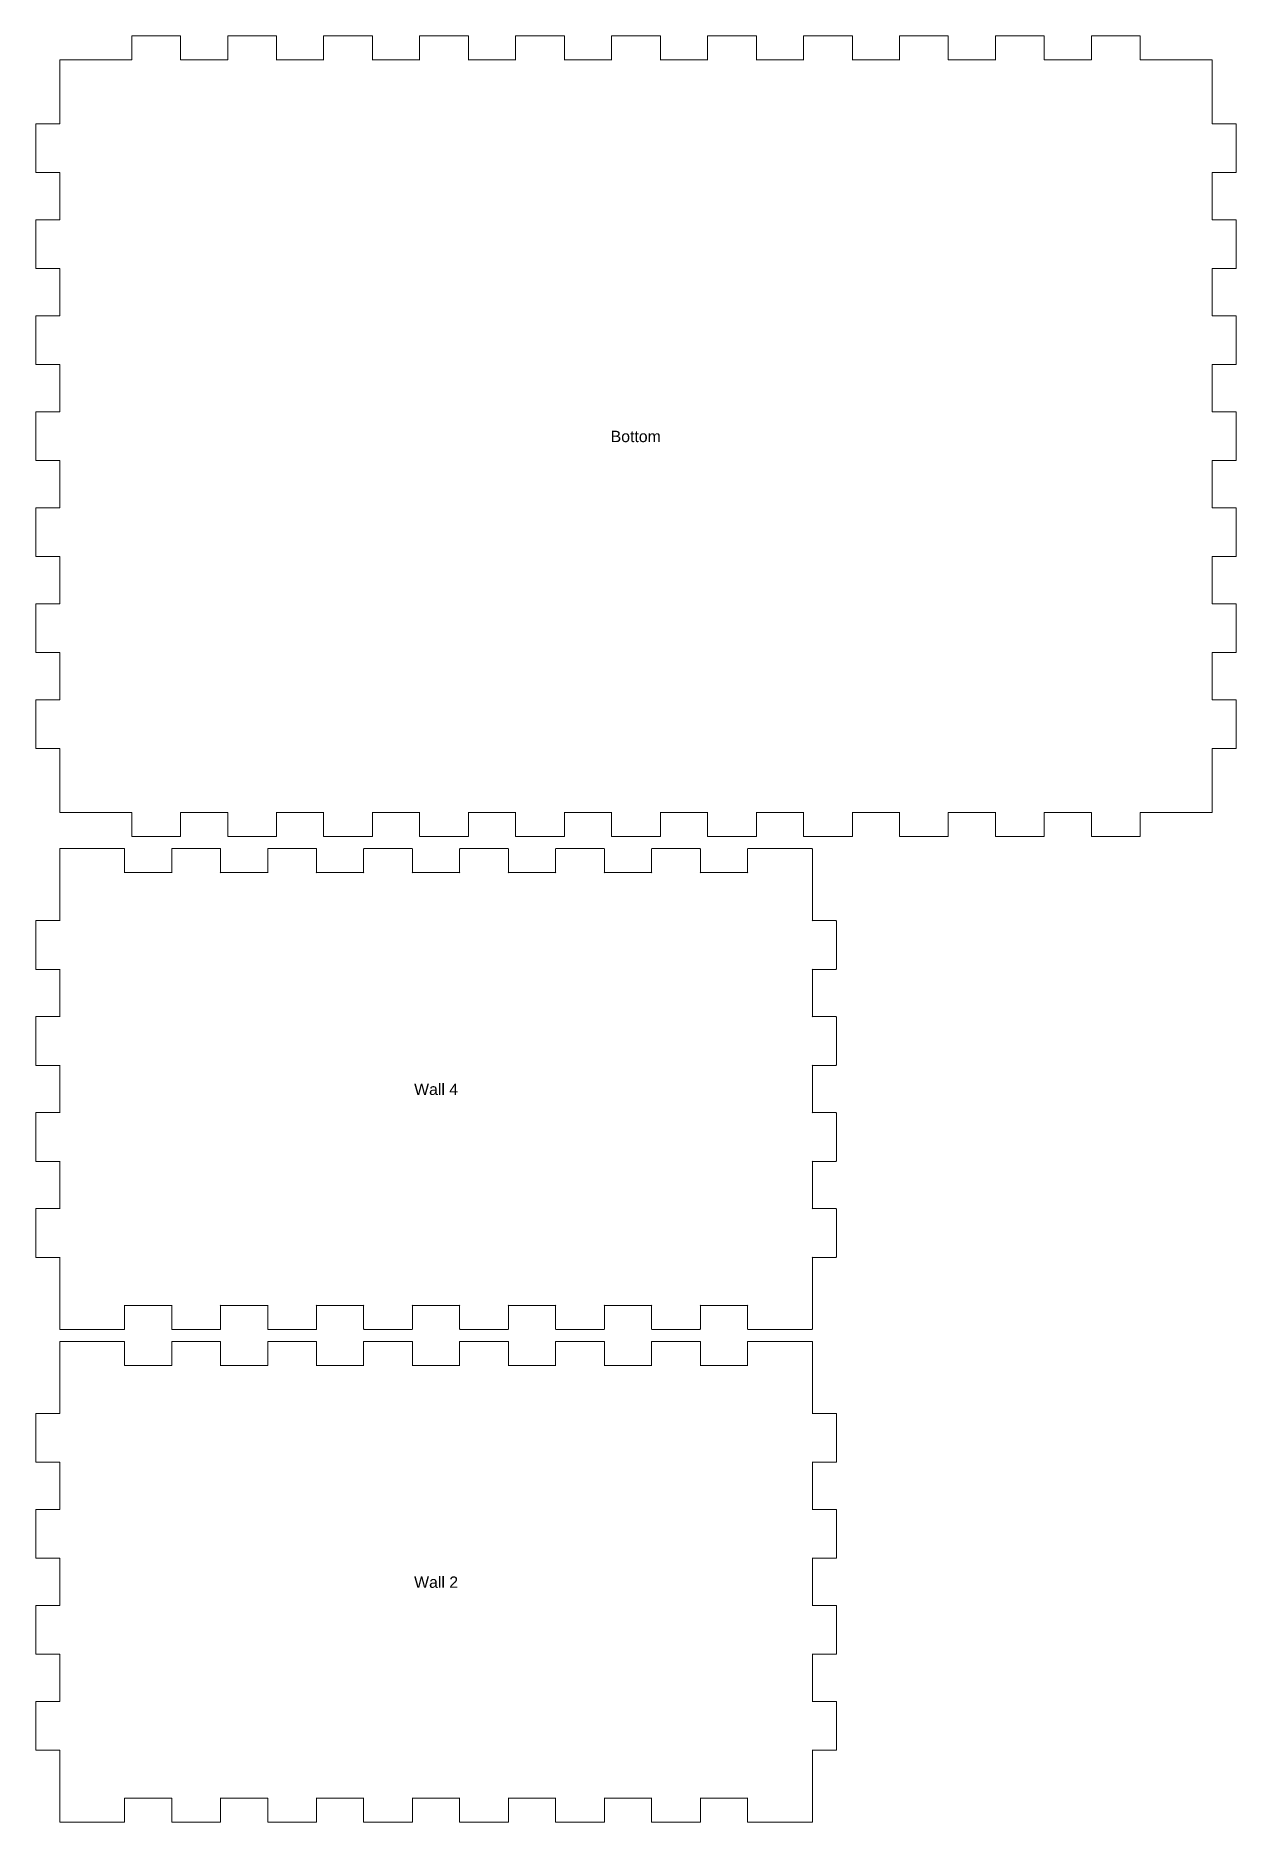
# Model space of a CAD drawing. Header units: centimetres. Extents: x 1 to 61.3, y 1 to 47.
# Drawn here: x 31.32 to 61.34, y 2.32 to 46.98 of the extents above; entities that cross this region are included whole.
import ezdxf

# ---------------------------------------------------------------- set-up
doc = ezdxf.new("R2010")
doc.units = ezdxf.units.CM
doc.header["$MEASUREMENT"] = 0
doc.layers.add('Layer 1', color=7, linetype='Continuous', lineweight=0)

# ---------------------------------------------------------------- blocks, each defined once
blk = doc.blocks.new('Block_5')
at = {"layer": 'Layer 1', "insert": (40.782, 8.177), "char_height": 0.2, "attachment_point": 7}
blk.add_mtext('\\C1;\\c255;\\FArial|b0|i0|c1;\\H0.283235;\\W1.000000;Wall 2', dxfattribs=at)
blk = doc.blocks.new('Block_4')
at = {"layer": 'Layer 1', "color": 18, "lineweight": 20, "true_color": 0x000000}
blk.add_open_spline([(31.93, 2.32), (31.93, 2.32), (33.53, 2.32), (33.53, 2.32), (33.535, 2.32), (33.54, 2.324), (33.54, 2.33), (33.54, 2.33), (33.54, 2.92), (33.54, 2.92), (33.54, 2.929), (33.53, 2.92), (33.54, 2.92), (33.54, 2.92), (34.72, 2.92), (34.72, 2.92), (34.73, 2.92), (34.72, 2.929), (34.72, 2.92), (34.72, 2.92), (34.72, 2.33), (34.72, 2.33), (34.72, 2.324), (34.724, 2.32), (34.73, 2.32), (34.73, 2.32), (35.93, 2.32), (35.93, 2.32), (35.935, 2.32), (35.94, 2.324), (35.94, 2.33), (35.94, 2.33), (35.94, 2.92), (35.94, 2.92), (35.94, 2.929), (35.93, 2.92), (35.94, 2.92), (35.94, 2.92), (37.12, 2.92), (37.12, 2.92), (37.13, 2.92), (37.12, 2.929), (37.12, 2.92), (37.12, 2.92), (37.12, 2.33), (37.12, 2.33), (37.12, 2.324), (37.124, 2.32), (37.13, 2.32), (37.13, 2.32), (38.33, 2.32), (38.33, 2.32), (38.335, 2.32), (38.34, 2.324), (38.34, 2.33), (38.34, 2.33), (38.34, 2.92), (38.34, 2.92), (38.34, 2.929), (38.33, 2.92), (38.34, 2.92), (38.34, 2.92), (39.52, 2.92), (39.52, 2.92), (39.529, 2.92), (39.52, 2.929), (39.52, 2.92), (39.52, 2.92), (39.52, 2.33), (39.52, 2.33), (39.52, 2.324), (39.524, 2.32), (39.529, 2.32), (39.529, 2.32), (40.73, 2.32), (40.73, 2.32), (40.735, 2.32), (40.739, 2.324), (40.739, 2.33), (40.739, 2.33), (40.739, 2.92), (40.739, 2.92), (40.739, 2.929), (40.73, 2.92), (40.739, 2.92), (40.739, 2.92), (41.92, 2.92), (41.92, 2.92), (41.929, 2.92), (41.92, 2.929), (41.92, 2.92), (41.92, 2.92), (41.92, 2.33), (41.92, 2.33), (41.92, 2.324), (41.924, 2.32), (41.929, 2.32), (41.929, 2.32), (43.13, 2.32), (43.13, 2.32), (43.135, 2.32), (43.139, 2.324), (43.139, 2.33), (43.139, 2.33), (43.139, 2.92), (43.139, 2.92), (43.139, 2.929), (43.13, 2.92), (43.139, 2.92), (43.139, 2.92), (44.319, 2.92), (44.319, 2.92), (44.329, 2.92), (44.319, 2.929), (44.319, 2.92), (44.319, 2.92), (44.319, 2.33), (44.319, 2.33), (44.319, 2.324), (44.324, 2.32), (44.329, 2.32), (44.329, 2.32), (45.53, 2.32), (45.53, 2.32), (45.535, 2.32), (45.539, 2.324), (45.539, 2.33), (45.539, 2.33), (45.539, 2.92), (45.539, 2.92), (45.539, 2.929), (45.53, 2.92), (45.539, 2.92), (45.539, 2.92), (46.719, 2.92), (46.719, 2.92), (46.729, 2.92), (46.719, 2.929), (46.719, 2.92), (46.719, 2.92), (46.719, 2.33), (46.719, 2.33), (46.719, 2.324), (46.724, 2.32), (46.729, 2.32), (46.729, 2.32), (47.929, 2.32), (47.929, 2.32), (47.935, 2.32), (47.939, 2.324), (47.939, 2.33), (47.939, 2.33), (47.939, 2.92), (47.939, 2.92), (47.939, 2.929), (47.929, 2.92), (47.939, 2.92), (47.939, 2.92), (49.119, 2.92), (49.119, 2.92), (49.129, 2.92), (49.119, 2.929), (49.119, 2.92), (49.119, 2.92), (49.119, 2.33), (49.119, 2.33), (49.119, 2.324), (49.124, 2.32), (49.129, 2.32), (49.129, 2.32), (50.729, 2.32), (50.729, 2.32), (50.735, 2.32), (50.739, 2.324), (50.739, 2.33), (50.739, 2.33), (50.739, 4.12), (50.739, 4.12), (50.739, 4.13), (50.729, 4.12), (50.739, 4.12), (50.739, 4.12), (51.329, 4.12), (51.329, 4.12), (51.334, 4.12), (51.339, 4.124), (51.339, 4.13), (51.339, 4.13), (51.339, 5.33), (51.339, 5.33), (51.339, 5.335), (51.334, 5.34), (51.329, 5.34), (51.329, 5.34), (50.739, 5.34), (50.739, 5.34), (50.729, 5.34), (50.739, 5.33), (50.739, 5.34), (50.739, 5.34), (50.739, 6.52), (50.739, 6.52), (50.739, 6.53), (50.729, 6.52), (50.739, 6.52), (50.739, 6.52), (51.329, 6.52), (51.329, 6.52), (51.334, 6.52), (51.339, 6.524), (51.339, 6.53), (51.339, 6.53), (51.339, 7.73), (51.339, 7.73), (51.339, 7.735), (51.334, 7.74), (51.329, 7.74), (51.329, 7.74), (50.739, 7.74), (50.739, 7.74), (50.729, 7.74), (50.739, 7.73), (50.739, 7.74), (50.739, 7.74), (50.739, 8.92), (50.739, 8.92), (50.739, 8.93), (50.729, 8.92), (50.739, 8.92), (50.739, 8.92), (51.329, 8.92), (51.329, 8.92), (51.334, 8.92), (51.339, 8.924), (51.339, 8.93), (51.339, 8.93), (51.339, 10.13), (51.339, 10.13), (51.339, 10.135), (51.334, 10.14), (51.329, 10.14), (51.329, 10.14), (50.739, 10.14), (50.739, 10.14), (50.729, 10.14), (50.739, 10.13), (50.739, 10.14), (50.739, 10.14), (50.739, 11.32), (50.739, 11.32), (50.739, 11.329), (50.729, 11.32), (50.739, 11.32), (50.739, 11.32), (51.329, 11.32), (51.329, 11.32), (51.334, 11.32), (51.339, 11.324), (51.339, 11.329), (51.339, 11.329), (51.339, 12.53), (51.339, 12.53), (51.339, 12.535), (51.334, 12.539), (51.329, 12.539), (51.329, 12.539), (50.739, 12.539), (50.739, 12.539), (50.729, 12.539), (50.739, 12.53), (50.739, 12.539), (50.739, 12.539), (50.739, 14.329), (50.739, 14.329), (50.739, 14.335), (50.734, 14.339), (50.729, 14.339), (50.729, 14.339), (49.129, 14.339), (49.129, 14.339), (49.124, 14.339), (49.119, 14.335), (49.119, 14.329), (49.119, 14.329), (49.119, 13.74), (49.119, 13.74), (49.119, 13.73), (49.129, 13.74), (49.119, 13.74), (49.119, 13.74), (47.939, 13.74), (47.939, 13.74), (47.929, 13.74), (47.939, 13.73), (47.939, 13.74), (47.939, 13.74), (47.939, 14.329), (47.939, 14.329), (47.939, 14.335), (47.935, 14.339), (47.929, 14.339), (47.929, 14.339), (46.729, 14.339), (46.729, 14.339), (46.724, 14.339), (46.719, 14.335), (46.719, 14.329), (46.719, 14.329), (46.719, 13.74), (46.719, 13.74), (46.719, 13.73), (46.729, 13.74), (46.719, 13.74), (46.719, 13.74), (45.539, 13.74), (45.539, 13.74), (45.53, 13.74), (45.539, 13.73), (45.539, 13.74), (45.539, 13.74), (45.539, 14.329), (45.539, 14.329), (45.539, 14.335), (45.535, 14.339), (45.53, 14.339), (45.53, 14.339), (44.329, 14.339), (44.329, 14.339), (44.324, 14.339), (44.319, 14.335), (44.319, 14.329), (44.319, 14.329), (44.319, 13.74), (44.319, 13.74), (44.319, 13.73), (44.329, 13.74), (44.319, 13.74), (44.319, 13.74), (43.139, 13.74), (43.139, 13.74), (43.13, 13.74), (43.139, 13.73), (43.139, 13.74), (43.139, 13.74), (43.139, 14.329), (43.139, 14.329), (43.139, 14.335), (43.135, 14.339), (43.13, 14.339), (43.13, 14.339), (41.929, 14.339), (41.929, 14.339), (41.924, 14.339), (41.92, 14.335), (41.92, 14.329), (41.92, 14.329), (41.92, 13.74), (41.92, 13.74), (41.92, 13.73), (41.929, 13.74), (41.92, 13.74), (41.92, 13.74), (40.739, 13.74), (40.739, 13.74), (40.73, 13.74), (40.739, 13.73), (40.739, 13.74), (40.739, 13.74), (40.739, 14.329), (40.739, 14.329), (40.739, 14.335), (40.735, 14.339), (40.73, 14.339), (40.73, 14.339), (39.529, 14.339), (39.529, 14.339), (39.524, 14.339), (39.52, 14.335), (39.52, 14.329), (39.52, 14.329), (39.52, 13.74), (39.52, 13.74), (39.52, 13.73), (39.529, 13.74), (39.52, 13.74), (39.52, 13.74), (38.34, 13.74), (38.34, 13.74), (38.33, 13.74), (38.34, 13.73), (38.34, 13.74), (38.34, 13.74), (38.34, 14.329), (38.34, 14.329), (38.34, 14.335), (38.335, 14.339), (38.33, 14.339), (38.33, 14.339), (37.13, 14.339), (37.13, 14.339), (37.124, 14.339), (37.12, 14.335), (37.12, 14.329), (37.12, 14.329), (37.12, 13.74), (37.12, 13.74), (37.12, 13.73), (37.13, 13.74), (37.12, 13.74), (37.12, 13.74), (35.94, 13.74), (35.94, 13.74), (35.93, 13.74), (35.94, 13.73), (35.94, 13.74), (35.94, 13.74), (35.94, 14.329), (35.94, 14.329), (35.94, 14.335), (35.935, 14.339), (35.93, 14.339), (35.93, 14.339), (34.73, 14.339), (34.73, 14.339), (34.724, 14.339), (34.72, 14.335), (34.72, 14.329), (34.72, 14.329), (34.72, 13.74), (34.72, 13.74), (34.72, 13.73), (34.73, 13.74), (34.72, 13.74), (34.72, 13.74), (33.54, 13.74), (33.54, 13.74), (33.53, 13.74), (33.54, 13.73), (33.54, 13.74), (33.54, 13.74), (33.54, 14.329), (33.54, 14.329), (33.54, 14.335), (33.535, 14.339), (33.53, 14.339), (33.53, 14.339), (31.93, 14.339), (31.93, 14.339), (31.924, 14.339), (31.92, 14.335), (31.92, 14.329), (31.92, 14.329), (31.92, 12.539), (31.92, 12.539), (31.92, 12.53), (31.93, 12.539), (31.92, 12.539), (31.92, 12.539), (31.33, 12.539), (31.33, 12.539), (31.325, 12.539), (31.32, 12.535), (31.32, 12.53), (31.32, 12.53), (31.32, 11.329), (31.32, 11.329), (31.32, 11.324), (31.325, 11.32), (31.33, 11.32), (31.33, 11.32), (31.92, 11.32), (31.92, 11.32), (31.93, 11.32), (31.92, 11.329), (31.92, 11.32), (31.92, 11.32), (31.92, 10.14), (31.92, 10.14), (31.92, 10.13), (31.93, 10.14), (31.92, 10.14), (31.92, 10.14), (31.33, 10.14), (31.33, 10.14), (31.325, 10.14), (31.32, 10.135), (31.32, 10.13), (31.32, 10.13), (31.32, 8.93), (31.32, 8.93), (31.32, 8.924), (31.325, 8.92), (31.33, 8.92), (31.33, 8.92), (31.92, 8.92), (31.92, 8.92), (31.93, 8.92), (31.92, 8.93), (31.92, 8.92), (31.92, 8.92), (31.92, 7.74), (31.92, 7.74), (31.92, 7.73), (31.93, 7.74), (31.92, 7.74), (31.92, 7.74), (31.33, 7.74), (31.33, 7.74), (31.325, 7.74), (31.32, 7.735), (31.32, 7.73), (31.32, 7.73), (31.32, 6.53), (31.32, 6.53), (31.32, 6.524), (31.325, 6.52), (31.33, 6.52), (31.33, 6.52), (31.92, 6.52), (31.92, 6.52), (31.93, 6.52), (31.92, 6.53), (31.92, 6.52), (31.92, 6.52), (31.92, 5.34), (31.92, 5.34), (31.92, 5.33), (31.93, 5.34), (31.92, 5.34), (31.92, 5.34), (31.33, 5.34), (31.33, 5.34), (31.325, 5.34), (31.32, 5.335), (31.32, 5.33), (31.32, 5.33), (31.32, 4.13), (31.32, 4.13), (31.32, 4.124), (31.325, 4.12), (31.33, 4.12), (31.33, 4.12), (31.92, 4.12), (31.92, 4.12), (31.93, 4.12), (31.92, 4.13), (31.92, 4.12), (31.92, 4.12), (31.92, 2.33), (31.92, 2.33), (31.92, 2.324), (31.925, 2.32), (31.93, 2.32)], degree=3, knots=[0, 0, 0, 0, 1, 1, 1, 2, 2, 2, 3, 3, 3, 4, 4, 4, 5, 5, 5, 6, 6, 6, 7, 7, 7, 8, 8, 8, 9, 9, 9, 10, 10, 10, 11, 11, 11, 12, 12, 12, 13, 13, 13, 14, 14, 14, 15, 15, 15, 16, 16, 16, 17, 17, 17, 18, 18, 18, 19, 19, 19, 20, 20, 20, 21, 21, 21, 22, 22, 22, 23, 23, 23, 24, 24, 24, 25, 25, 25, 26, 26, 26, 27, 27, 27, 28, 28, 28, 29, 29, 29, 30, 30, 30, 31, 31, 31, 32, 32, 32, 33, 33, 33, 34, 34, 34, 35, 35, 35, 36, 36, 36, 37, 37, 37, 38, 38, 38, 39, 39, 39, 40, 40, 40, 41, 41, 41, 42, 42, 42, 43, 43, 43, 44, 44, 44, 45, 45, 45, 46, 46, 46, 47, 47, 47, 48, 48, 48, 49, 49, 49, 50, 50, 50, 51, 51, 51, 52, 52, 52, 53, 53, 53, 54, 54, 54, 55, 55, 55, 56, 56, 56, 57, 57, 57, 58, 58, 58, 59, 59, 59, 60, 60, 60, 61, 61, 61, 62, 62, 62, 63, 63, 63, 64, 64, 64, 65, 65, 65, 66, 66, 66, 67, 67, 67, 68, 68, 68, 69, 69, 69, 70, 70, 70, 71, 71, 71, 72, 72, 72, 73, 73, 73, 74, 74, 74, 75, 75, 75, 76, 76, 76, 77, 77, 77, 78, 78, 78, 79, 79, 79, 80, 80, 80, 81, 81, 81, 82, 82, 82, 83, 83, 83, 84, 84, 84, 85, 85, 85, 86, 86, 86, 87, 87, 87, 88, 88, 88, 89, 89, 89, 90, 90, 90, 91, 91, 91, 92, 92, 92, 93, 93, 93, 94, 94, 94, 95, 95, 95, 96, 96, 96, 97, 97, 97, 98, 98, 98, 99, 99, 99, 100, 100, 100, 101, 101, 101, 102, 102, 102, 103, 103, 103, 104, 104, 104, 105, 105, 105, 106, 106, 106, 107, 107, 107, 108, 108, 108, 109, 109, 109, 110, 110, 110, 111, 111, 111, 112, 112, 112, 113, 113, 113, 114, 114, 114, 115, 115, 115, 116, 116, 116, 117, 117, 117, 118, 118, 118, 119, 119, 119, 120, 120, 120, 121, 121, 121, 122, 122, 122, 123, 123, 123, 124, 124, 124, 125, 125, 125, 126, 126, 126, 127, 127, 127, 128, 128, 128, 129, 129, 129, 130, 130, 130, 131, 131, 131, 132, 132, 132, 133, 133, 133, 134, 134, 134, 135, 135, 135, 136, 136, 136, 137, 137, 137, 138, 138, 138, 139, 139, 139, 140, 140, 140, 141, 141, 141, 142, 142, 142, 143, 143, 143, 144, 144, 144, 145, 145, 145, 146, 146, 146, 147, 147, 147, 148, 148, 148, 149, 149, 149, 150, 150, 150, 151, 151, 151, 152, 152, 152, 153, 153, 153, 154, 154, 154, 155, 155, 155, 156, 156, 156, 157, 157, 157, 158, 158, 158, 159, 159, 159, 160, 160, 160, 161, 161, 161, 162, 162, 162, 163, 163, 163, 164, 164, 164, 165, 165, 165, 166, 166, 166, 167, 167, 167, 168, 168, 168, 169, 169, 169, 170, 170, 170, 171, 171, 171, 172, 172, 172, 173, 173, 173, 174, 174, 174, 175, 175, 175, 176, 176, 176, 177, 177, 177, 178, 178, 178, 179, 179, 179, 180, 180, 180, 181, 181, 181, 182, 182, 182, 183, 183, 183, 184, 184, 184, 184], dxfattribs=at)
at = {"layer": 'Layer 1'}
blk.add_blockref('Block_5', (0, 0), dxfattribs=at)
blk = doc.blocks.new('Block_7')
at = {"layer": 'Layer 1', "insert": (40.782, 20.497), "char_height": 0.2, "attachment_point": 7}
blk.add_mtext('\\C1;\\c255;\\FArial|b0|i0|c1;\\H0.283235;\\W1.000000;Wall 4', dxfattribs=at)
blk = doc.blocks.new('Block_6')
at = {"layer": 'Layer 1', "color": 18, "lineweight": 20, "true_color": 0x000000}
blk.add_open_spline([(31.93, 14.64), (31.93, 14.64), (33.53, 14.64), (33.53, 14.64), (33.535, 14.64), (33.54, 14.645), (33.54, 14.65), (33.54, 14.65), (33.54, 15.24), (33.54, 15.24), (33.54, 15.25), (33.53, 15.24), (33.54, 15.24), (33.54, 15.24), (34.72, 15.24), (34.72, 15.24), (34.73, 15.24), (34.72, 15.25), (34.72, 15.24), (34.72, 15.24), (34.72, 14.65), (34.72, 14.65), (34.72, 14.644), (34.724, 14.64), (34.73, 14.64), (34.73, 14.64), (35.93, 14.64), (35.93, 14.64), (35.935, 14.64), (35.94, 14.645), (35.94, 14.65), (35.94, 14.65), (35.94, 15.24), (35.94, 15.24), (35.94, 15.25), (35.93, 15.24), (35.94, 15.24), (35.94, 15.24), (37.12, 15.24), (37.12, 15.24), (37.13, 15.24), (37.12, 15.25), (37.12, 15.24), (37.12, 15.24), (37.12, 14.65), (37.12, 14.65), (37.12, 14.644), (37.124, 14.64), (37.13, 14.64), (37.13, 14.64), (38.33, 14.64), (38.33, 14.64), (38.335, 14.64), (38.34, 14.645), (38.34, 14.65), (38.34, 14.65), (38.34, 15.24), (38.34, 15.24), (38.34, 15.25), (38.33, 15.24), (38.34, 15.24), (38.34, 15.24), (39.52, 15.24), (39.52, 15.24), (39.529, 15.24), (39.52, 15.25), (39.52, 15.24), (39.52, 15.24), (39.52, 14.65), (39.52, 14.65), (39.52, 14.644), (39.524, 14.64), (39.529, 14.64), (39.529, 14.64), (40.73, 14.64), (40.73, 14.64), (40.735, 14.64), (40.739, 14.645), (40.739, 14.65), (40.739, 14.65), (40.739, 15.24), (40.739, 15.24), (40.739, 15.25), (40.73, 15.24), (40.739, 15.24), (40.739, 15.24), (41.92, 15.24), (41.92, 15.24), (41.929, 15.24), (41.92, 15.25), (41.92, 15.24), (41.92, 15.24), (41.92, 14.65), (41.92, 14.65), (41.92, 14.644), (41.924, 14.64), (41.929, 14.64), (41.929, 14.64), (43.13, 14.64), (43.13, 14.64), (43.135, 14.64), (43.139, 14.645), (43.139, 14.65), (43.139, 14.65), (43.139, 15.24), (43.139, 15.24), (43.139, 15.25), (43.13, 15.24), (43.139, 15.24), (43.139, 15.24), (44.319, 15.24), (44.319, 15.24), (44.329, 15.24), (44.319, 15.25), (44.319, 15.24), (44.319, 15.24), (44.319, 14.65), (44.319, 14.65), (44.319, 14.644), (44.324, 14.64), (44.329, 14.64), (44.329, 14.64), (45.53, 14.64), (45.53, 14.64), (45.535, 14.64), (45.539, 14.645), (45.539, 14.65), (45.539, 14.65), (45.539, 15.24), (45.539, 15.24), (45.539, 15.25), (45.53, 15.24), (45.539, 15.24), (45.539, 15.24), (46.719, 15.24), (46.719, 15.24), (46.729, 15.24), (46.719, 15.25), (46.719, 15.24), (46.719, 15.24), (46.719, 14.65), (46.719, 14.65), (46.719, 14.644), (46.724, 14.64), (46.729, 14.64), (46.729, 14.64), (47.929, 14.64), (47.929, 14.64), (47.935, 14.64), (47.939, 14.645), (47.939, 14.65), (47.939, 14.65), (47.939, 15.24), (47.939, 15.24), (47.939, 15.25), (47.929, 15.24), (47.939, 15.24), (47.939, 15.24), (49.119, 15.24), (49.119, 15.24), (49.129, 15.24), (49.119, 15.25), (49.119, 15.24), (49.119, 15.24), (49.119, 14.65), (49.119, 14.65), (49.119, 14.644), (49.124, 14.64), (49.129, 14.64), (49.129, 14.64), (50.729, 14.64), (50.729, 14.64), (50.735, 14.64), (50.739, 14.645), (50.739, 14.65), (50.739, 14.65), (50.739, 16.44), (50.739, 16.44), (50.739, 16.45), (50.729, 16.44), (50.739, 16.44), (50.739, 16.44), (51.329, 16.44), (51.329, 16.44), (51.334, 16.44), (51.339, 16.444), (51.339, 16.45), (51.339, 16.45), (51.339, 17.65), (51.339, 17.65), (51.339, 17.655), (51.334, 17.66), (51.329, 17.66), (51.329, 17.66), (50.739, 17.66), (50.739, 17.66), (50.729, 17.66), (50.739, 17.65), (50.739, 17.66), (50.739, 17.66), (50.739, 18.84), (50.739, 18.84), (50.739, 18.85), (50.729, 18.84), (50.739, 18.84), (50.739, 18.84), (51.329, 18.84), (51.329, 18.84), (51.334, 18.84), (51.339, 18.844), (51.339, 18.85), (51.339, 18.85), (51.339, 20.05), (51.339, 20.05), (51.339, 20.055), (51.334, 20.06), (51.329, 20.06), (51.329, 20.06), (50.739, 20.06), (50.739, 20.06), (50.729, 20.06), (50.739, 20.05), (50.739, 20.06), (50.739, 20.06), (50.739, 21.24), (50.739, 21.24), (50.739, 21.25), (50.729, 21.24), (50.739, 21.24), (50.739, 21.24), (51.329, 21.24), (51.329, 21.24), (51.334, 21.24), (51.339, 21.244), (51.339, 21.25), (51.339, 21.25), (51.339, 22.45), (51.339, 22.45), (51.339, 22.455), (51.334, 22.46), (51.329, 22.46), (51.329, 22.46), (50.739, 22.46), (50.739, 22.46), (50.729, 22.46), (50.739, 22.45), (50.739, 22.46), (50.739, 22.46), (50.739, 23.64), (50.739, 23.64), (50.739, 23.65), (50.729, 23.64), (50.739, 23.64), (50.739, 23.64), (51.329, 23.64), (51.329, 23.64), (51.334, 23.64), (51.339, 23.644), (51.339, 23.65), (51.339, 23.65), (51.339, 24.85), (51.339, 24.85), (51.339, 24.855), (51.334, 24.86), (51.329, 24.86), (51.329, 24.86), (50.739, 24.86), (50.739, 24.86), (50.729, 24.86), (50.739, 24.85), (50.739, 24.86), (50.739, 24.86), (50.739, 26.65), (50.739, 26.65), (50.739, 26.655), (50.734, 26.659), (50.729, 26.659), (50.729, 26.659), (49.129, 26.659), (49.129, 26.659), (49.124, 26.659), (49.119, 26.655), (49.119, 26.65), (49.119, 26.65), (49.119, 26.06), (49.119, 26.06), (49.119, 26.05), (49.129, 26.06), (49.119, 26.06), (49.119, 26.06), (47.939, 26.06), (47.939, 26.06), (47.929, 26.06), (47.939, 26.05), (47.939, 26.06), (47.939, 26.06), (47.939, 26.65), (47.939, 26.65), (47.939, 26.655), (47.935, 26.659), (47.929, 26.659), (47.929, 26.659), (46.729, 26.659), (46.729, 26.659), (46.724, 26.659), (46.719, 26.655), (46.719, 26.65), (46.719, 26.65), (46.719, 26.06), (46.719, 26.06), (46.719, 26.05), (46.729, 26.06), (46.719, 26.06), (46.719, 26.06), (45.539, 26.06), (45.539, 26.06), (45.53, 26.06), (45.539, 26.05), (45.539, 26.06), (45.539, 26.06), (45.539, 26.65), (45.539, 26.65), (45.539, 26.655), (45.535, 26.659), (45.53, 26.659), (45.53, 26.659), (44.329, 26.659), (44.329, 26.659), (44.324, 26.659), (44.319, 26.655), (44.319, 26.65), (44.319, 26.65), (44.319, 26.06), (44.319, 26.06), (44.319, 26.05), (44.329, 26.06), (44.319, 26.06), (44.319, 26.06), (43.139, 26.06), (43.139, 26.06), (43.13, 26.06), (43.139, 26.05), (43.139, 26.06), (43.139, 26.06), (43.139, 26.65), (43.139, 26.65), (43.139, 26.655), (43.135, 26.659), (43.13, 26.659), (43.13, 26.659), (41.929, 26.659), (41.929, 26.659), (41.924, 26.659), (41.92, 26.655), (41.92, 26.65), (41.92, 26.65), (41.92, 26.06), (41.92, 26.06), (41.92, 26.05), (41.929, 26.06), (41.92, 26.06), (41.92, 26.06), (40.739, 26.06), (40.739, 26.06), (40.73, 26.06), (40.739, 26.05), (40.739, 26.06), (40.739, 26.06), (40.739, 26.65), (40.739, 26.65), (40.739, 26.655), (40.735, 26.659), (40.73, 26.659), (40.73, 26.659), (39.529, 26.659), (39.529, 26.659), (39.524, 26.659), (39.52, 26.655), (39.52, 26.65), (39.52, 26.65), (39.52, 26.06), (39.52, 26.06), (39.52, 26.05), (39.529, 26.06), (39.52, 26.06), (39.52, 26.06), (38.34, 26.06), (38.34, 26.06), (38.33, 26.06), (38.34, 26.05), (38.34, 26.06), (38.34, 26.06), (38.34, 26.65), (38.34, 26.65), (38.34, 26.655), (38.335, 26.659), (38.33, 26.659), (38.33, 26.659), (37.13, 26.659), (37.13, 26.659), (37.124, 26.659), (37.12, 26.655), (37.12, 26.65), (37.12, 26.65), (37.12, 26.06), (37.12, 26.06), (37.12, 26.05), (37.13, 26.06), (37.12, 26.06), (37.12, 26.06), (35.94, 26.06), (35.94, 26.06), (35.93, 26.06), (35.94, 26.05), (35.94, 26.06), (35.94, 26.06), (35.94, 26.65), (35.94, 26.65), (35.94, 26.655), (35.935, 26.659), (35.93, 26.659), (35.93, 26.659), (34.73, 26.659), (34.73, 26.659), (34.724, 26.659), (34.72, 26.655), (34.72, 26.65), (34.72, 26.65), (34.72, 26.06), (34.72, 26.06), (34.72, 26.05), (34.73, 26.06), (34.72, 26.06), (34.72, 26.06), (33.54, 26.06), (33.54, 26.06), (33.53, 26.06), (33.54, 26.05), (33.54, 26.06), (33.54, 26.06), (33.54, 26.65), (33.54, 26.65), (33.54, 26.655), (33.535, 26.659), (33.53, 26.659), (33.53, 26.659), (31.93, 26.659), (31.93, 26.659), (31.924, 26.659), (31.92, 26.655), (31.92, 26.65), (31.92, 26.65), (31.92, 24.86), (31.92, 24.86), (31.92, 24.85), (31.93, 24.86), (31.92, 24.86), (31.92, 24.86), (31.33, 24.86), (31.33, 24.86), (31.325, 24.86), (31.32, 24.855), (31.32, 24.85), (31.32, 24.85), (31.32, 23.65), (31.32, 23.65), (31.32, 23.644), (31.325, 23.64), (31.33, 23.64), (31.33, 23.64), (31.92, 23.64), (31.92, 23.64), (31.93, 23.64), (31.92, 23.65), (31.92, 23.64), (31.92, 23.64), (31.92, 22.46), (31.92, 22.46), (31.92, 22.45), (31.93, 22.46), (31.92, 22.46), (31.92, 22.46), (31.33, 22.46), (31.33, 22.46), (31.325, 22.46), (31.32, 22.455), (31.32, 22.45), (31.32, 22.45), (31.32, 21.25), (31.32, 21.25), (31.32, 21.244), (31.325, 21.24), (31.33, 21.24), (31.33, 21.24), (31.92, 21.24), (31.92, 21.24), (31.93, 21.24), (31.92, 21.25), (31.92, 21.24), (31.92, 21.24), (31.92, 20.06), (31.92, 20.06), (31.92, 20.05), (31.93, 20.06), (31.92, 20.06), (31.92, 20.06), (31.33, 20.06), (31.33, 20.06), (31.325, 20.06), (31.32, 20.055), (31.32, 20.05), (31.32, 20.05), (31.32, 18.85), (31.32, 18.85), (31.32, 18.844), (31.325, 18.84), (31.33, 18.84), (31.33, 18.84), (31.92, 18.84), (31.92, 18.84), (31.93, 18.84), (31.92, 18.85), (31.92, 18.84), (31.92, 18.84), (31.92, 17.66), (31.92, 17.66), (31.92, 17.65), (31.93, 17.66), (31.92, 17.66), (31.92, 17.66), (31.33, 17.66), (31.33, 17.66), (31.325, 17.66), (31.32, 17.655), (31.32, 17.65), (31.32, 17.65), (31.32, 16.45), (31.32, 16.45), (31.32, 16.444), (31.325, 16.44), (31.33, 16.44), (31.33, 16.44), (31.92, 16.44), (31.92, 16.44), (31.93, 16.44), (31.92, 16.45), (31.92, 16.44), (31.92, 16.44), (31.92, 14.65), (31.92, 14.65), (31.92, 14.644), (31.925, 14.64), (31.93, 14.64)], degree=3, knots=[0, 0, 0, 0, 1, 1, 1, 2, 2, 2, 3, 3, 3, 4, 4, 4, 5, 5, 5, 6, 6, 6, 7, 7, 7, 8, 8, 8, 9, 9, 9, 10, 10, 10, 11, 11, 11, 12, 12, 12, 13, 13, 13, 14, 14, 14, 15, 15, 15, 16, 16, 16, 17, 17, 17, 18, 18, 18, 19, 19, 19, 20, 20, 20, 21, 21, 21, 22, 22, 22, 23, 23, 23, 24, 24, 24, 25, 25, 25, 26, 26, 26, 27, 27, 27, 28, 28, 28, 29, 29, 29, 30, 30, 30, 31, 31, 31, 32, 32, 32, 33, 33, 33, 34, 34, 34, 35, 35, 35, 36, 36, 36, 37, 37, 37, 38, 38, 38, 39, 39, 39, 40, 40, 40, 41, 41, 41, 42, 42, 42, 43, 43, 43, 44, 44, 44, 45, 45, 45, 46, 46, 46, 47, 47, 47, 48, 48, 48, 49, 49, 49, 50, 50, 50, 51, 51, 51, 52, 52, 52, 53, 53, 53, 54, 54, 54, 55, 55, 55, 56, 56, 56, 57, 57, 57, 58, 58, 58, 59, 59, 59, 60, 60, 60, 61, 61, 61, 62, 62, 62, 63, 63, 63, 64, 64, 64, 65, 65, 65, 66, 66, 66, 67, 67, 67, 68, 68, 68, 69, 69, 69, 70, 70, 70, 71, 71, 71, 72, 72, 72, 73, 73, 73, 74, 74, 74, 75, 75, 75, 76, 76, 76, 77, 77, 77, 78, 78, 78, 79, 79, 79, 80, 80, 80, 81, 81, 81, 82, 82, 82, 83, 83, 83, 84, 84, 84, 85, 85, 85, 86, 86, 86, 87, 87, 87, 88, 88, 88, 89, 89, 89, 90, 90, 90, 91, 91, 91, 92, 92, 92, 93, 93, 93, 94, 94, 94, 95, 95, 95, 96, 96, 96, 97, 97, 97, 98, 98, 98, 99, 99, 99, 100, 100, 100, 101, 101, 101, 102, 102, 102, 103, 103, 103, 104, 104, 104, 105, 105, 105, 106, 106, 106, 107, 107, 107, 108, 108, 108, 109, 109, 109, 110, 110, 110, 111, 111, 111, 112, 112, 112, 113, 113, 113, 114, 114, 114, 115, 115, 115, 116, 116, 116, 117, 117, 117, 118, 118, 118, 119, 119, 119, 120, 120, 120, 121, 121, 121, 122, 122, 122, 123, 123, 123, 124, 124, 124, 125, 125, 125, 126, 126, 126, 127, 127, 127, 128, 128, 128, 129, 129, 129, 130, 130, 130, 131, 131, 131, 132, 132, 132, 133, 133, 133, 134, 134, 134, 135, 135, 135, 136, 136, 136, 137, 137, 137, 138, 138, 138, 139, 139, 139, 140, 140, 140, 141, 141, 141, 142, 142, 142, 143, 143, 143, 144, 144, 144, 145, 145, 145, 146, 146, 146, 147, 147, 147, 148, 148, 148, 149, 149, 149, 150, 150, 150, 151, 151, 151, 152, 152, 152, 153, 153, 153, 154, 154, 154, 155, 155, 155, 156, 156, 156, 157, 157, 157, 158, 158, 158, 159, 159, 159, 160, 160, 160, 161, 161, 161, 162, 162, 162, 163, 163, 163, 164, 164, 164, 165, 165, 165, 166, 166, 166, 167, 167, 167, 168, 168, 168, 169, 169, 169, 170, 170, 170, 171, 171, 171, 172, 172, 172, 173, 173, 173, 174, 174, 174, 175, 175, 175, 176, 176, 176, 177, 177, 177, 178, 178, 178, 179, 179, 179, 180, 180, 180, 181, 181, 181, 182, 182, 182, 183, 183, 183, 184, 184, 184, 184], dxfattribs=at)
at = {"layer": 'Layer 1'}
blk.add_blockref('Block_7', (0, 0), dxfattribs=at)
blk = doc.blocks.new('Block_13')
at = {"layer": 'Layer 1', "insert": (45.696, 36.817), "char_height": 0.2, "attachment_point": 7}
blk.add_mtext('\\C1;\\c255;\\FArial|b0|i0|c1;\\H0.283235;\\W1.000000;Bottom', dxfattribs=at)
blk = doc.blocks.new('Block_12')
at = {"layer": 'Layer 1', "color": 18, "lineweight": 20, "true_color": 0x000000}
blk.add_open_spline([(31.93, 27.56), (31.93, 27.56), (33.72, 27.56), (33.72, 27.56), (33.73, 27.56), (33.72, 27.57), (33.72, 27.56), (33.72, 27.56), (33.72, 26.97), (33.72, 26.97), (33.72, 26.965), (33.724, 26.96), (33.73, 26.96), (33.73, 26.96), (34.93, 26.96), (34.93, 26.96), (34.936, 26.96), (34.94, 26.965), (34.94, 26.97), (34.94, 26.97), (34.94, 27.56), (34.94, 27.56), (34.94, 27.57), (34.93, 27.56), (34.94, 27.56), (34.94, 27.56), (36.12, 27.56), (36.12, 27.56), (36.13, 27.56), (36.12, 27.57), (36.12, 27.56), (36.12, 27.56), (36.12, 26.97), (36.12, 26.97), (36.12, 26.965), (36.124, 26.96), (36.13, 26.96), (36.13, 26.96), (37.33, 26.96), (37.33, 26.96), (37.336, 26.96), (37.34, 26.965), (37.34, 26.97), (37.34, 26.97), (37.34, 27.56), (37.34, 27.56), (37.34, 27.57), (37.33, 27.56), (37.34, 27.56), (37.34, 27.56), (38.52, 27.56), (38.52, 27.56), (38.53, 27.56), (38.52, 27.57), (38.52, 27.56), (38.52, 27.56), (38.52, 26.97), (38.52, 26.97), (38.52, 26.965), (38.524, 26.96), (38.53, 26.96), (38.53, 26.96), (39.73, 26.96), (39.73, 26.96), (39.735, 26.96), (39.74, 26.965), (39.74, 26.97), (39.74, 26.97), (39.74, 27.56), (39.74, 27.56), (39.74, 27.57), (39.73, 27.56), (39.74, 27.56), (39.74, 27.56), (40.92, 27.56), (40.92, 27.56), (40.93, 27.56), (40.92, 27.57), (40.92, 27.56), (40.92, 27.56), (40.92, 26.97), (40.92, 26.97), (40.92, 26.965), (40.924, 26.96), (40.93, 26.96), (40.93, 26.96), (42.13, 26.96), (42.13, 26.96), (42.135, 26.96), (42.14, 26.965), (42.14, 26.97), (42.14, 26.97), (42.14, 27.56), (42.14, 27.56), (42.14, 27.57), (42.13, 27.56), (42.14, 27.56), (42.14, 27.56), (43.32, 27.56), (43.32, 27.56), (43.33, 27.56), (43.32, 27.57), (43.32, 27.56), (43.32, 27.56), (43.32, 26.97), (43.32, 26.97), (43.32, 26.965), (43.324, 26.96), (43.33, 26.96), (43.33, 26.96), (44.53, 26.96), (44.53, 26.96), (44.535, 26.96), (44.54, 26.965), (44.54, 26.97), (44.54, 26.97), (44.54, 27.56), (44.54, 27.56), (44.54, 27.57), (44.53, 27.56), (44.54, 27.56), (44.54, 27.56), (45.72, 27.56), (45.72, 27.56), (45.73, 27.56), (45.72, 27.57), (45.72, 27.56), (45.72, 27.56), (45.72, 26.97), (45.72, 26.97), (45.72, 26.965), (45.724, 26.96), (45.73, 26.96), (45.73, 26.96), (46.93, 26.96), (46.93, 26.96), (46.935, 26.96), (46.94, 26.965), (46.94, 26.97), (46.94, 26.97), (46.94, 27.56), (46.94, 27.56), (46.94, 27.57), (46.93, 27.56), (46.94, 27.56), (46.94, 27.56), (48.12, 27.56), (48.12, 27.56), (48.129, 27.56), (48.12, 27.57), (48.12, 27.56), (48.12, 27.56), (48.12, 26.97), (48.12, 26.97), (48.12, 26.965), (48.124, 26.96), (48.129, 26.96), (48.129, 26.96), (49.33, 26.96), (49.33, 26.96), (49.335, 26.96), (49.34, 26.965), (49.34, 26.97), (49.34, 26.97), (49.34, 27.56), (49.34, 27.56), (49.34, 27.57), (49.33, 27.56), (49.34, 27.56), (49.34, 27.56), (50.52, 27.56), (50.52, 27.56), (50.529, 27.56), (50.52, 27.57), (50.52, 27.56), (50.52, 27.56), (50.52, 26.97), (50.52, 26.97), (50.52, 26.965), (50.524, 26.96), (50.529, 26.96), (50.529, 26.96), (51.73, 26.96), (51.73, 26.96), (51.735, 26.96), (51.739, 26.965), (51.739, 26.97), (51.739, 26.97), (51.739, 27.56), (51.739, 27.56), (51.739, 27.57), (51.73, 27.56), (51.739, 27.56), (51.739, 27.56), (52.919, 27.56), (52.919, 27.56), (52.929, 27.56), (52.919, 27.57), (52.919, 27.56), (52.919, 27.56), (52.919, 26.97), (52.919, 26.97), (52.919, 26.965), (52.924, 26.96), (52.929, 26.96), (52.929, 26.96), (54.13, 26.96), (54.13, 26.96), (54.135, 26.96), (54.139, 26.965), (54.139, 26.97), (54.139, 26.97), (54.139, 27.56), (54.139, 27.56), (54.139, 27.57), (54.13, 27.56), (54.139, 27.56), (54.139, 27.56), (55.319, 27.56), (55.319, 27.56), (55.329, 27.56), (55.319, 27.57), (55.319, 27.56), (55.319, 27.56), (55.319, 26.97), (55.319, 26.97), (55.319, 26.965), (55.324, 26.96), (55.329, 26.96), (55.329, 26.96), (56.529, 26.96), (56.529, 26.96), (56.535, 26.96), (56.539, 26.965), (56.539, 26.97), (56.539, 26.97), (56.539, 27.56), (56.539, 27.56), (56.539, 27.57), (56.529, 27.56), (56.539, 27.56), (56.539, 27.56), (57.719, 27.56), (57.719, 27.56), (57.729, 27.56), (57.719, 27.57), (57.719, 27.56), (57.719, 27.56), (57.719, 26.97), (57.719, 26.97), (57.719, 26.965), (57.724, 26.96), (57.729, 26.96), (57.729, 26.96), (58.929, 26.96), (58.929, 26.96), (58.935, 26.96), (58.939, 26.965), (58.939, 26.97), (58.939, 26.97), (58.939, 27.56), (58.939, 27.56), (58.939, 27.57), (58.929, 27.56), (58.939, 27.56), (58.939, 27.56), (60.729, 27.56), (60.729, 27.56), (60.735, 27.56), (60.739, 27.565), (60.739, 27.57), (60.739, 27.57), (60.739, 29.16), (60.739, 29.16), (60.739, 29.17), (60.729, 29.16), (60.739, 29.16), (60.739, 29.16), (61.329, 29.16), (61.329, 29.16), (61.335, 29.16), (61.339, 29.164), (61.339, 29.17), (61.339, 29.17), (61.339, 30.37), (61.339, 30.37), (61.339, 30.376), (61.334, 30.38), (61.329, 30.38), (61.329, 30.38), (60.739, 30.38), (60.739, 30.38), (60.729, 30.38), (60.739, 30.37), (60.739, 30.38), (60.739, 30.38), (60.739, 31.56), (60.739, 31.56), (60.739, 31.57), (60.729, 31.56), (60.739, 31.56), (60.739, 31.56), (61.329, 31.56), (61.329, 31.56), (61.335, 31.56), (61.339, 31.564), (61.339, 31.57), (61.339, 31.57), (61.339, 32.77), (61.339, 32.77), (61.339, 32.776), (61.334, 32.78), (61.329, 32.78), (61.329, 32.78), (60.739, 32.78), (60.739, 32.78), (60.729, 32.78), (60.739, 32.77), (60.739, 32.78), (60.739, 32.78), (60.739, 33.96), (60.739, 33.96), (60.739, 33.97), (60.729, 33.96), (60.739, 33.96), (60.739, 33.96), (61.329, 33.96), (61.329, 33.96), (61.335, 33.96), (61.339, 33.964), (61.339, 33.97), (61.339, 33.97), (61.339, 35.17), (61.339, 35.17), (61.339, 35.175), (61.334, 35.18), (61.329, 35.18), (61.329, 35.18), (60.739, 35.18), (60.739, 35.18), (60.729, 35.18), (60.739, 35.17), (60.739, 35.18), (60.739, 35.18), (60.739, 36.36), (60.739, 36.36), (60.739, 36.37), (60.729, 36.36), (60.739, 36.36), (60.739, 36.36), (61.329, 36.36), (61.329, 36.36), (61.335, 36.36), (61.339, 36.364), (61.339, 36.37), (61.339, 36.37), (61.339, 37.57), (61.339, 37.57), (61.339, 37.575), (61.334, 37.58), (61.329, 37.58), (61.329, 37.58), (60.739, 37.58), (60.739, 37.58), (60.729, 37.58), (60.739, 37.57), (60.739, 37.58), (60.739, 37.58), (60.739, 38.76), (60.739, 38.76), (60.739, 38.77), (60.729, 38.76), (60.739, 38.76), (60.739, 38.76), (61.329, 38.76), (61.329, 38.76), (61.335, 38.76), (61.339, 38.764), (61.339, 38.77), (61.339, 38.77), (61.339, 39.97), (61.339, 39.97), (61.339, 39.975), (61.334, 39.98), (61.329, 39.98), (61.329, 39.98), (60.739, 39.98), (60.739, 39.98), (60.729, 39.98), (60.739, 39.97), (60.739, 39.98), (60.739, 39.98), (60.739, 41.16), (60.739, 41.16), (60.739, 41.17), (60.729, 41.16), (60.739, 41.16), (60.739, 41.16), (61.329, 41.16), (61.329, 41.16), (61.335, 41.16), (61.339, 41.164), (61.339, 41.17), (61.339, 41.17), (61.339, 42.37), (61.339, 42.37), (61.339, 42.375), (61.334, 42.38), (61.329, 42.38), (61.329, 42.38), (60.739, 42.38), (60.739, 42.38), (60.729, 42.38), (60.739, 42.37), (60.739, 42.38), (60.739, 42.38), (60.739, 43.56), (60.739, 43.56), (60.739, 43.569), (60.729, 43.56), (60.739, 43.56), (60.739, 43.56), (61.329, 43.56), (61.329, 43.56), (61.335, 43.56), (61.339, 43.564), (61.339, 43.569), (61.339, 43.569), (61.339, 44.77), (61.339, 44.77), (61.339, 44.775), (61.334, 44.779), (61.329, 44.779), (61.329, 44.779), (60.739, 44.779), (60.739, 44.779), (60.729, 44.779), (60.739, 44.77), (60.739, 44.779), (60.739, 44.779), (60.739, 46.369), (60.739, 46.369), (60.739, 46.375), (60.735, 46.379), (60.729, 46.379), (60.729, 46.379), (58.939, 46.379), (58.939, 46.379), (58.929, 46.379), (58.939, 46.369), (58.939, 46.379), (58.939, 46.379), (58.939, 46.969), (58.939, 46.969), (58.939, 46.975), (58.935, 46.979), (58.929, 46.979), (58.929, 46.979), (57.729, 46.979), (57.729, 46.979), (57.724, 46.979), (57.719, 46.974), (57.719, 46.969), (57.719, 46.969), (57.719, 46.379), (57.719, 46.379), (57.719, 46.369), (57.729, 46.379), (57.719, 46.379), (57.719, 46.379), (56.539, 46.379), (56.539, 46.379), (56.529, 46.379), (56.539, 46.369), (56.539, 46.379), (56.539, 46.379), (56.539, 46.969), (56.539, 46.969), (56.539, 46.975), (56.535, 46.979), (56.529, 46.979), (56.529, 46.979), (55.329, 46.979), (55.329, 46.979), (55.324, 46.979), (55.319, 46.974), (55.319, 46.969), (55.319, 46.969), (55.319, 46.379), (55.319, 46.379), (55.319, 46.369), (55.329, 46.379), (55.319, 46.379), (55.319, 46.379), (54.139, 46.379), (54.139, 46.379), (54.13, 46.379), (54.139, 46.369), (54.139, 46.379), (54.139, 46.379), (54.139, 46.969), (54.139, 46.969), (54.139, 46.975), (54.135, 46.979), (54.13, 46.979), (54.13, 46.979), (52.929, 46.979), (52.929, 46.979), (52.924, 46.979), (52.919, 46.974), (52.919, 46.969), (52.919, 46.969), (52.919, 46.379), (52.919, 46.379), (52.919, 46.369), (52.929, 46.379), (52.919, 46.379), (52.919, 46.379), (51.739, 46.379), (51.739, 46.379), (51.73, 46.379), (51.739, 46.369), (51.739, 46.379), (51.739, 46.379), (51.739, 46.969), (51.739, 46.969), (51.739, 46.975), (51.735, 46.979), (51.73, 46.979), (51.73, 46.979), (50.529, 46.979), (50.529, 46.979), (50.524, 46.979), (50.52, 46.974), (50.52, 46.969), (50.52, 46.969), (50.52, 46.379), (50.52, 46.379), (50.52, 46.369), (50.529, 46.379), (50.52, 46.379), (50.52, 46.379), (49.34, 46.379), (49.34, 46.379), (49.33, 46.379), (49.34, 46.369), (49.34, 46.379), (49.34, 46.379), (49.34, 46.969), (49.34, 46.969), (49.34, 46.975), (49.335, 46.979), (49.33, 46.979), (49.33, 46.979), (48.129, 46.979), (48.129, 46.979), (48.124, 46.979), (48.12, 46.974), (48.12, 46.969), (48.12, 46.969), (48.12, 46.379), (48.12, 46.379), (48.12, 46.369), (48.129, 46.379), (48.12, 46.379), (48.12, 46.379), (46.94, 46.379), (46.94, 46.379), (46.93, 46.379), (46.94, 46.369), (46.94, 46.379), (46.94, 46.379), (46.94, 46.969), (46.94, 46.969), (46.94, 46.975), (46.935, 46.979), (46.93, 46.979), (46.93, 46.979), (45.73, 46.979), (45.73, 46.979), (45.724, 46.979), (45.72, 46.974), (45.72, 46.969), (45.72, 46.969), (45.72, 46.379), (45.72, 46.379), (45.72, 46.369), (45.73, 46.379), (45.72, 46.379), (45.72, 46.379), (44.54, 46.379), (44.54, 46.379), (44.53, 46.379), (44.54, 46.369), (44.54, 46.379), (44.54, 46.379), (44.54, 46.969), (44.54, 46.969), (44.54, 46.975), (44.535, 46.979), (44.53, 46.979), (44.53, 46.979), (43.33, 46.979), (43.33, 46.979), (43.324, 46.979), (43.32, 46.974), (43.32, 46.969), (43.32, 46.969), (43.32, 46.379), (43.32, 46.379), (43.32, 46.369), (43.33, 46.379), (43.32, 46.379), (43.32, 46.379), (42.14, 46.379), (42.14, 46.379), (42.13, 46.379), (42.14, 46.369), (42.14, 46.379), (42.14, 46.379), (42.14, 46.969), (42.14, 46.969), (42.14, 46.975), (42.135, 46.979), (42.13, 46.979), (42.13, 46.979), (40.93, 46.979), (40.93, 46.979), (40.924, 46.979), (40.92, 46.974), (40.92, 46.969), (40.92, 46.969), (40.92, 46.379), (40.92, 46.379), (40.92, 46.369), (40.93, 46.379), (40.92, 46.379), (40.92, 46.379), (39.74, 46.379), (39.74, 46.379), (39.73, 46.379), (39.74, 46.369), (39.74, 46.379), (39.74, 46.379), (39.74, 46.969), (39.74, 46.969), (39.74, 46.975), (39.735, 46.979), (39.73, 46.979), (39.73, 46.979), (38.53, 46.979), (38.53, 46.979), (38.524, 46.979), (38.52, 46.974), (38.52, 46.969), (38.52, 46.969), (38.52, 46.379), (38.52, 46.379), (38.52, 46.369), (38.53, 46.379), (38.52, 46.379), (38.52, 46.379), (37.34, 46.379), (37.34, 46.379), (37.33, 46.379), (37.34, 46.369), (37.34, 46.379), (37.34, 46.379), (37.34, 46.969), (37.34, 46.969), (37.34, 46.975), (37.335, 46.979), (37.33, 46.979), (37.33, 46.979), (36.13, 46.979), (36.13, 46.979), (36.124, 46.979), (36.12, 46.974), (36.12, 46.969), (36.12, 46.969), (36.12, 46.379), (36.12, 46.379), (36.12, 46.369), (36.13, 46.379), (36.12, 46.379), (36.12, 46.379), (34.94, 46.379), (34.94, 46.379), (34.93, 46.379), (34.94, 46.369), (34.94, 46.379), (34.94, 46.379), (34.94, 46.969), (34.94, 46.969), (34.94, 46.975), (34.935, 46.979), (34.93, 46.979), (34.93, 46.979), (33.73, 46.979), (33.73, 46.979), (33.724, 46.979), (33.72, 46.974), (33.72, 46.969), (33.72, 46.969), (33.72, 46.379), (33.72, 46.379), (33.72, 46.369), (33.73, 46.379), (33.72, 46.379), (33.72, 46.379), (31.93, 46.379), (31.93, 46.379), (31.924, 46.379), (31.92, 46.375), (31.92, 46.369), (31.92, 46.369), (31.92, 44.779), (31.92, 44.779), (31.92, 44.77), (31.93, 44.779), (31.92, 44.779), (31.92, 44.779), (31.33, 44.779), (31.33, 44.779), (31.325, 44.779), (31.32, 44.775), (31.32, 44.77), (31.32, 44.77), (31.32, 43.569), (31.32, 43.569), (31.32, 43.564), (31.325, 43.56), (31.33, 43.56), (31.33, 43.56), (31.92, 43.56), (31.92, 43.56), (31.93, 43.56), (31.92, 43.569), (31.92, 43.56), (31.92, 43.56), (31.92, 42.38), (31.92, 42.38), (31.92, 42.37), (31.93, 42.38), (31.92, 42.38), (31.92, 42.38), (31.33, 42.38), (31.33, 42.38), (31.325, 42.38), (31.32, 42.375), (31.32, 42.37), (31.32, 42.37), (31.32, 41.17), (31.32, 41.17), (31.32, 41.164), (31.325, 41.16), (31.33, 41.16), (31.33, 41.16), (31.92, 41.16), (31.92, 41.16), (31.93, 41.16), (31.92, 41.17), (31.92, 41.16), (31.92, 41.16), (31.92, 39.98), (31.92, 39.98), (31.92, 39.97), (31.93, 39.98), (31.92, 39.98), (31.92, 39.98), (31.33, 39.98), (31.33, 39.98), (31.325, 39.98), (31.32, 39.975), (31.32, 39.97), (31.32, 39.97), (31.32, 38.77), (31.32, 38.77), (31.32, 38.764), (31.325, 38.76), (31.33, 38.76), (31.33, 38.76), (31.92, 38.76), (31.92, 38.76), (31.93, 38.76), (31.92, 38.77), (31.92, 38.76), (31.92, 38.76), (31.92, 37.58), (31.92, 37.58), (31.92, 37.57), (31.93, 37.58), (31.92, 37.58), (31.92, 37.58), (31.33, 37.58), (31.33, 37.58), (31.325, 37.58), (31.32, 37.575), (31.32, 37.57), (31.32, 37.57), (31.32, 36.37), (31.32, 36.37), (31.32, 36.364), (31.325, 36.36), (31.33, 36.36), (31.33, 36.36), (31.92, 36.36), (31.92, 36.36), (31.93, 36.36), (31.92, 36.37), (31.92, 36.36), (31.92, 36.36), (31.92, 35.18), (31.92, 35.18), (31.92, 35.17), (31.93, 35.18), (31.92, 35.18), (31.92, 35.18), (31.33, 35.18), (31.33, 35.18), (31.325, 35.18), (31.32, 35.175), (31.32, 35.17), (31.32, 35.17), (31.32, 33.97), (31.32, 33.97), (31.32, 33.964), (31.325, 33.96), (31.33, 33.96), (31.33, 33.96), (31.92, 33.96), (31.92, 33.96), (31.93, 33.96), (31.92, 33.97), (31.92, 33.96), (31.92, 33.96), (31.92, 32.78), (31.92, 32.78), (31.92, 32.77), (31.93, 32.78), (31.92, 32.78), (31.92, 32.78), (31.33, 32.78), (31.33, 32.78), (31.325, 32.78), (31.32, 32.775), (31.32, 32.77), (31.32, 32.77), (31.32, 31.57), (31.32, 31.57), (31.32, 31.564), (31.325, 31.56), (31.33, 31.56), (31.33, 31.56), (31.92, 31.56), (31.92, 31.56), (31.93, 31.56), (31.92, 31.57), (31.92, 31.56), (31.92, 31.56), (31.92, 30.38), (31.92, 30.38), (31.92, 30.37), (31.93, 30.38), (31.92, 30.38), (31.92, 30.38), (31.33, 30.38), (31.33, 30.38), (31.325, 30.38), (31.32, 30.375), (31.32, 30.37), (31.32, 30.37), (31.32, 29.17), (31.32, 29.17), (31.32, 29.164), (31.325, 29.16), (31.33, 29.16), (31.33, 29.16), (31.92, 29.16), (31.92, 29.16), (31.93, 29.16), (31.92, 29.17), (31.92, 29.16), (31.92, 29.16), (31.92, 27.57), (31.92, 27.57), (31.92, 27.564), (31.925, 27.56), (31.93, 27.56)], degree=3, knots=[0, 0, 0, 0, 1, 1, 1, 2, 2, 2, 3, 3, 3, 4, 4, 4, 5, 5, 5, 6, 6, 6, 7, 7, 7, 8, 8, 8, 9, 9, 9, 10, 10, 10, 11, 11, 11, 12, 12, 12, 13, 13, 13, 14, 14, 14, 15, 15, 15, 16, 16, 16, 17, 17, 17, 18, 18, 18, 19, 19, 19, 20, 20, 20, 21, 21, 21, 22, 22, 22, 23, 23, 23, 24, 24, 24, 25, 25, 25, 26, 26, 26, 27, 27, 27, 28, 28, 28, 29, 29, 29, 30, 30, 30, 31, 31, 31, 32, 32, 32, 33, 33, 33, 34, 34, 34, 35, 35, 35, 36, 36, 36, 37, 37, 37, 38, 38, 38, 39, 39, 39, 40, 40, 40, 41, 41, 41, 42, 42, 42, 43, 43, 43, 44, 44, 44, 45, 45, 45, 46, 46, 46, 47, 47, 47, 48, 48, 48, 49, 49, 49, 50, 50, 50, 51, 51, 51, 52, 52, 52, 53, 53, 53, 54, 54, 54, 55, 55, 55, 56, 56, 56, 57, 57, 57, 58, 58, 58, 59, 59, 59, 60, 60, 60, 61, 61, 61, 62, 62, 62, 63, 63, 63, 64, 64, 64, 65, 65, 65, 66, 66, 66, 67, 67, 67, 68, 68, 68, 69, 69, 69, 70, 70, 70, 71, 71, 71, 72, 72, 72, 73, 73, 73, 74, 74, 74, 75, 75, 75, 76, 76, 76, 77, 77, 77, 78, 78, 78, 79, 79, 79, 80, 80, 80, 81, 81, 81, 82, 82, 82, 83, 83, 83, 84, 84, 84, 85, 85, 85, 86, 86, 86, 87, 87, 87, 88, 88, 88, 89, 89, 89, 90, 90, 90, 91, 91, 91, 92, 92, 92, 93, 93, 93, 94, 94, 94, 95, 95, 95, 96, 96, 96, 97, 97, 97, 98, 98, 98, 99, 99, 99, 100, 100, 100, 101, 101, 101, 102, 102, 102, 103, 103, 103, 104, 104, 104, 105, 105, 105, 106, 106, 106, 107, 107, 107, 108, 108, 108, 109, 109, 109, 110, 110, 110, 111, 111, 111, 112, 112, 112, 113, 113, 113, 114, 114, 114, 115, 115, 115, 116, 116, 116, 117, 117, 117, 118, 118, 118, 119, 119, 119, 120, 120, 120, 121, 121, 121, 122, 122, 122, 123, 123, 123, 124, 124, 124, 125, 125, 125, 126, 126, 126, 127, 127, 127, 128, 128, 128, 129, 129, 129, 130, 130, 130, 131, 131, 131, 132, 132, 132, 133, 133, 133, 134, 134, 134, 135, 135, 135, 136, 136, 136, 137, 137, 137, 138, 138, 138, 139, 139, 139, 140, 140, 140, 141, 141, 141, 142, 142, 142, 143, 143, 143, 144, 144, 144, 145, 145, 145, 146, 146, 146, 147, 147, 147, 148, 148, 148, 149, 149, 149, 150, 150, 150, 151, 151, 151, 152, 152, 152, 153, 153, 153, 154, 154, 154, 155, 155, 155, 156, 156, 156, 157, 157, 157, 158, 158, 158, 159, 159, 159, 160, 160, 160, 161, 161, 161, 162, 162, 162, 163, 163, 163, 164, 164, 164, 165, 165, 165, 166, 166, 166, 167, 167, 167, 168, 168, 168, 169, 169, 169, 170, 170, 170, 171, 171, 171, 172, 172, 172, 173, 173, 173, 174, 174, 174, 175, 175, 175, 176, 176, 176, 177, 177, 177, 178, 178, 178, 179, 179, 179, 180, 180, 180, 181, 181, 181, 182, 182, 182, 183, 183, 183, 184, 184, 184, 185, 185, 185, 186, 186, 186, 187, 187, 187, 188, 188, 188, 189, 189, 189, 190, 190, 190, 191, 191, 191, 192, 192, 192, 193, 193, 193, 194, 194, 194, 195, 195, 195, 196, 196, 196, 197, 197, 197, 198, 198, 198, 199, 199, 199, 200, 200, 200, 201, 201, 201, 202, 202, 202, 203, 203, 203, 204, 204, 204, 205, 205, 205, 206, 206, 206, 207, 207, 207, 208, 208, 208, 209, 209, 209, 210, 210, 210, 211, 211, 211, 212, 212, 212, 213, 213, 213, 214, 214, 214, 215, 215, 215, 216, 216, 216, 217, 217, 217, 218, 218, 218, 219, 219, 219, 220, 220, 220, 221, 221, 221, 222, 222, 222, 223, 223, 223, 224, 224, 224, 225, 225, 225, 226, 226, 226, 227, 227, 227, 228, 228, 228, 229, 229, 229, 230, 230, 230, 231, 231, 231, 232, 232, 232, 233, 233, 233, 234, 234, 234, 235, 235, 235, 236, 236, 236, 237, 237, 237, 238, 238, 238, 239, 239, 239, 240, 240, 240, 241, 241, 241, 242, 242, 242, 243, 243, 243, 244, 244, 244, 245, 245, 245, 246, 246, 246, 247, 247, 247, 248, 248, 248, 249, 249, 249, 250, 250, 250, 251, 251, 251, 252, 252, 252, 253, 253, 253, 254, 254, 254, 255, 255, 255, 256, 256, 256, 257, 257, 257, 258, 258, 258, 259, 259, 259, 260, 260, 260, 261, 261, 261, 262, 262, 262, 263, 263, 263, 264, 264, 264, 265, 265, 265, 266, 266, 266, 267, 267, 267, 268, 268, 268, 269, 269, 269, 270, 270, 270, 271, 271, 271, 272, 272, 272, 273, 273, 273, 274, 274, 274, 275, 275, 275, 276, 276, 276, 277, 277, 277, 278, 278, 278, 279, 279, 279, 280, 280, 280, 281, 281, 281, 282, 282, 282, 283, 283, 283, 284, 284, 284, 285, 285, 285, 286, 286, 286, 287, 287, 287, 288, 288, 288, 289, 289, 289, 290, 290, 290, 291, 291, 291, 292, 292, 292, 293, 293, 293, 294, 294, 294, 295, 295, 295, 296, 296, 296, 296], dxfattribs=at)
at = {"layer": 'Layer 1'}
blk.add_blockref('Block_13', (0, 0), dxfattribs=at)

msp = doc.modelspace()

# ---------------------------------------------------------------- block references
at = {"layer": 'Layer 1'}
for name in ['Block_12', 'Block_6', 'Block_4']:
    msp.add_blockref(name, (0, 0), dxfattribs=at)

doc.saveas('drawing.dxf')
